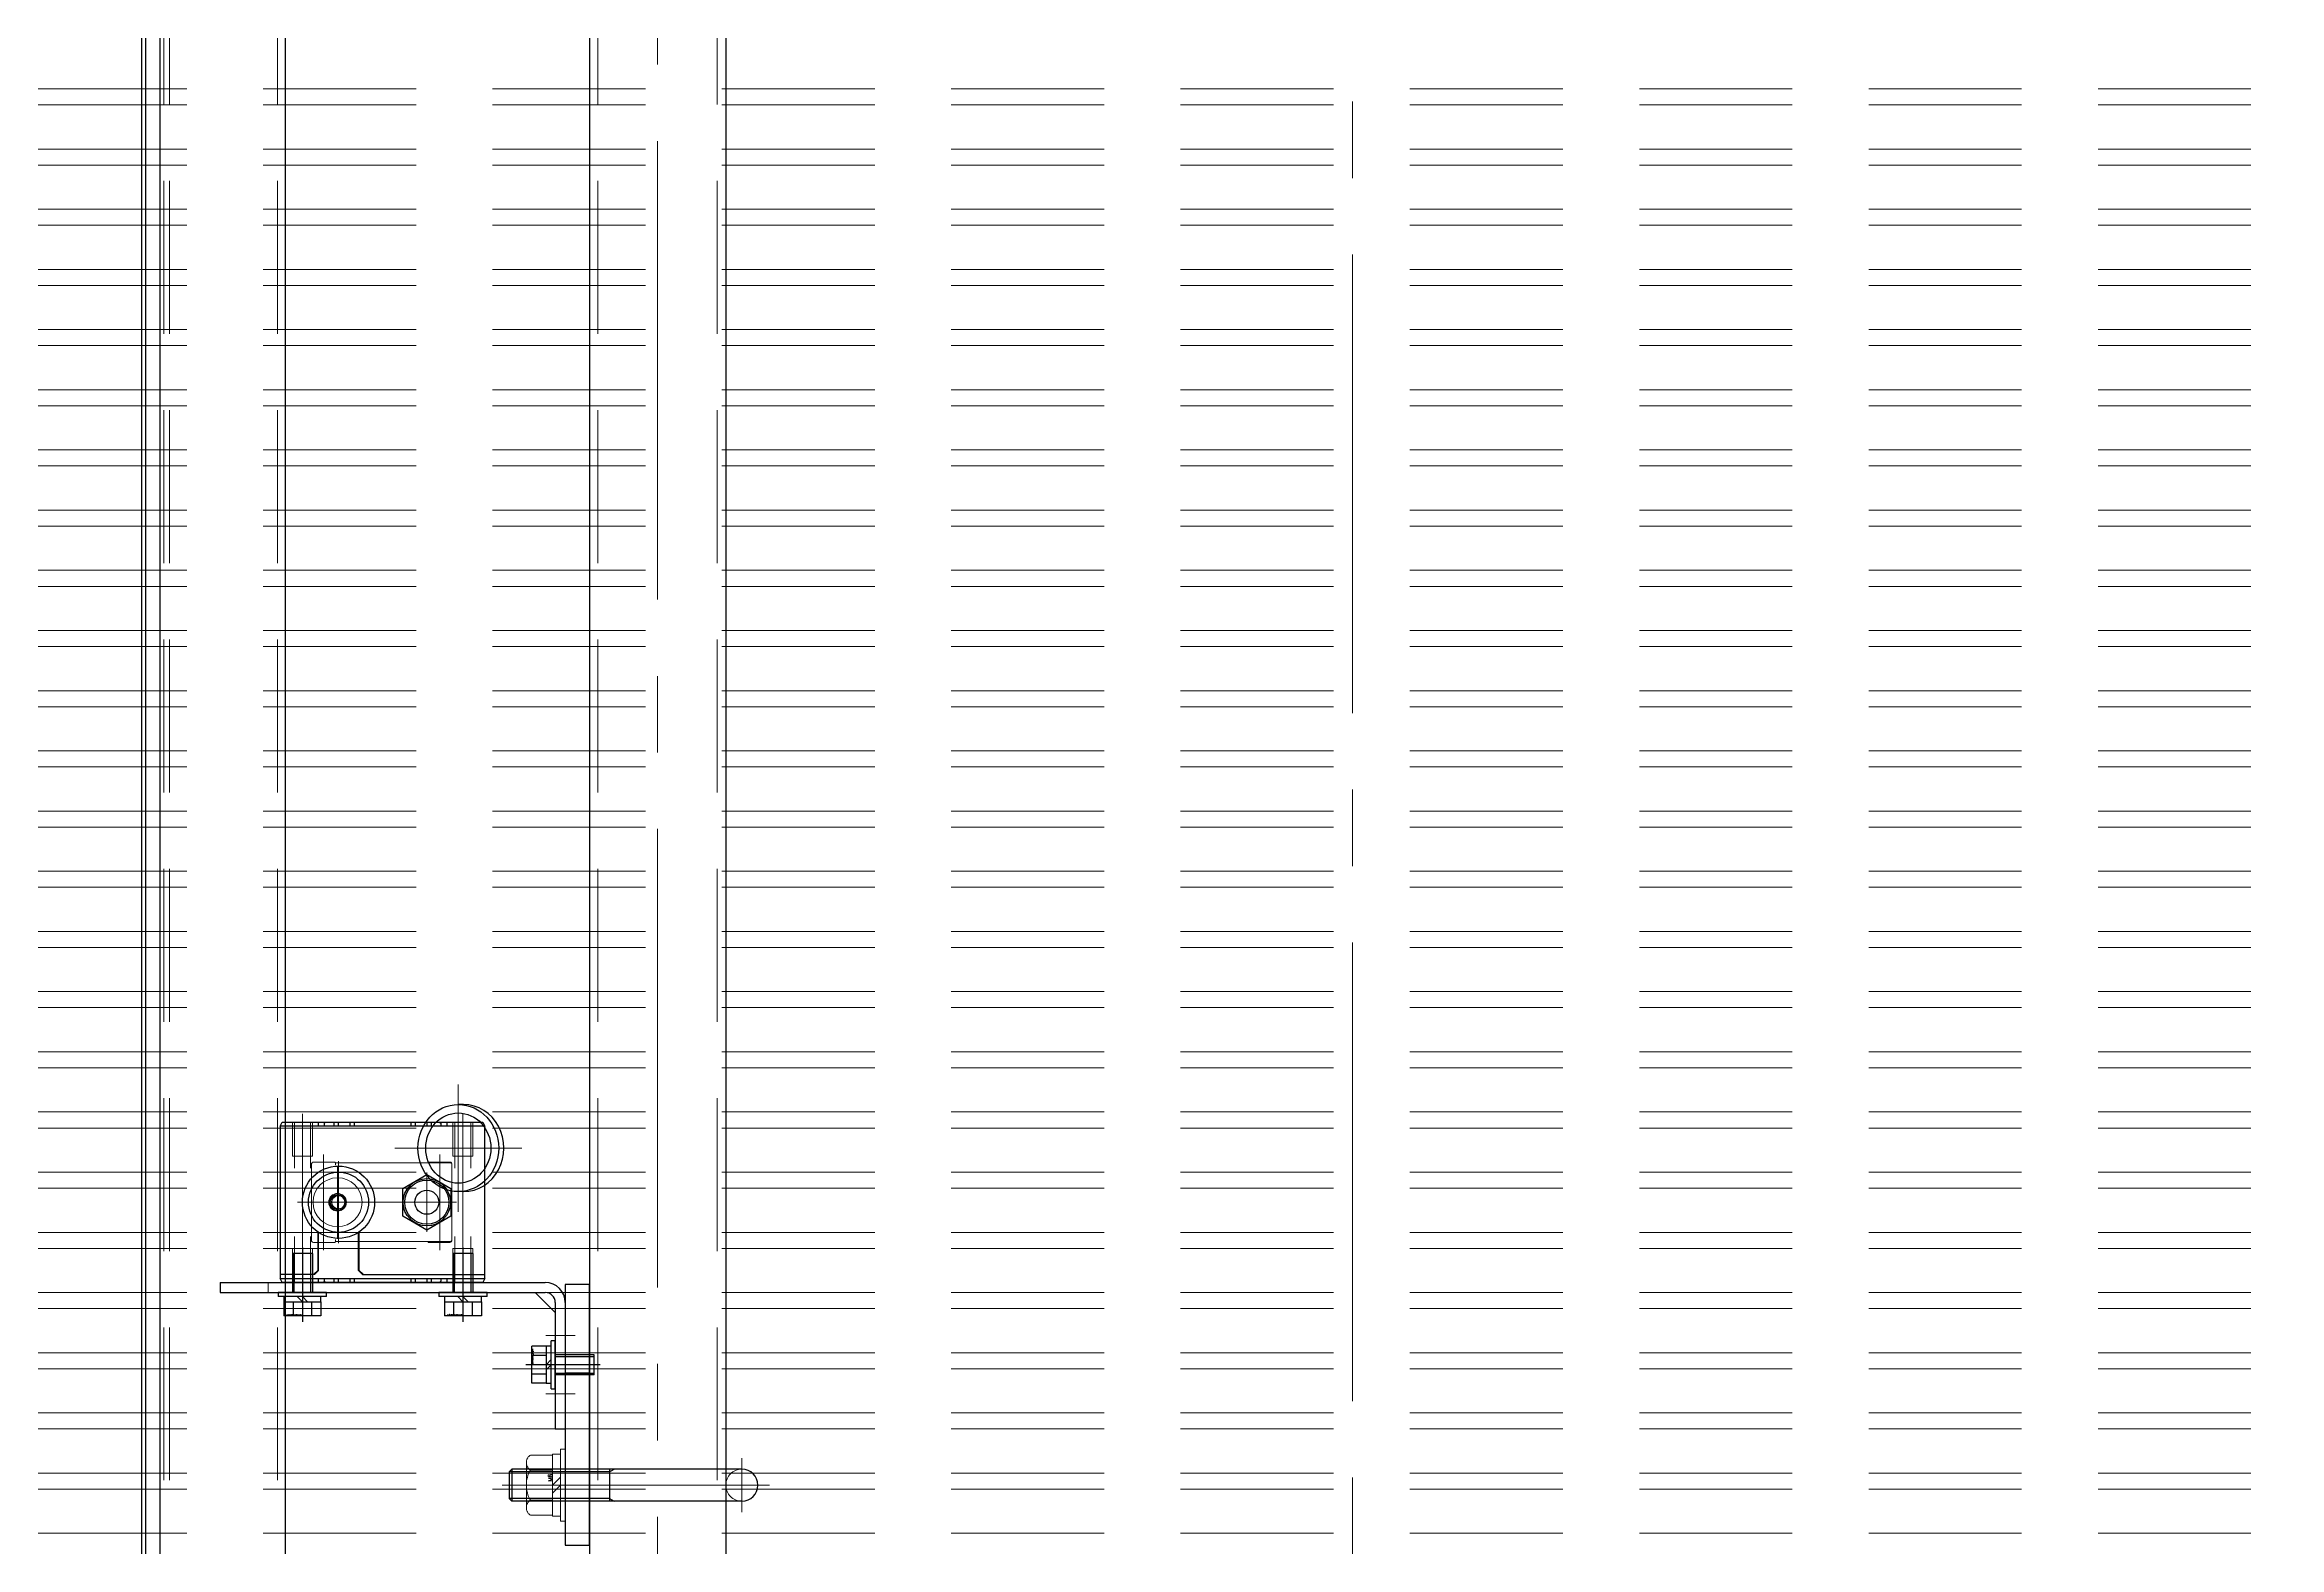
# Model space of a CAD drawing. Header units: millimetres. Extents: x -16130 to 36813, y -8099 to 27484.
# Drawn here: x 23942 to 24499, y 2559 to 2933 of the extents above; entities that cross this region are included whole.
import ezdxf

# ---------------------------------------------------------------- set-up
doc = ezdxf.new("R2010")
doc.units = ezdxf.units.MM
doc.header["$LTSCALE"] = 6
doc.linetypes.add('CENTER2', pattern=[28.575, 19.05, -3.175, 3.175, -3.175])
doc.linetypes.add('HIDDEN', pattern=[9.525, 6.35, -3.175])
for name, color, linetype, lineweight in [('01_NORMAL', 7, 'Continuous', 25), ('04_HIDDEN', 2, 'HIDDEN', 13), ('05_CENTER', 4, 'CENTER2', 13)]:
    doc.layers.add(name, color=color, linetype=linetype, lineweight=lineweight)
doc.layers.add('10_DRAFT', color=8, linetype='Continuous', lineweight=0, plot=False)
doc.styles.add('KSS_TXT', font='txt.shx', dxfattribs={"bigfont": 'extfont2.shx'})
doc.styles.add('KSS_TXT_L', font='txt.shx', dxfattribs={"height": 3, "bigfont": 'extfont2.shx'})

# ---------------------------------------------------------------- blocks, each defined once
blk = doc.blocks.new('A$C28E10C10_1_1_1')
at = {"color": 0}
for p, q in [((-500, 480), (500, 480)), ((-500, 476), (500, 476)), ((-500, 465), (500, 465)), ((-500, 461), (500, 461)), ((-500, 450), (500, 450)), ((-500, 446), (500, 446)), ((-500, 435), (500, 435)), ((-500, 431), (500, 431)), ((-500, 420), (500, 420)), ((-500, 416), (500, 416)), ((-500, 405), (500, 405)), ((-500, 401), (500, 401)), ((-500, 390), (500, 390)), ((-500, 386), (500, 386)), ((-500, 375), (500, 375)), ((-500, 371), (500, 371)), ((-500, 360), (500, 360)), ((-500, 356), (500, 356)), ((-500, 345), (500, 345)), ((-500, 341), (500, 341)), ((-500, 330), (500, 330)), ((-500, 326), (500, 326)), ((-500, 315), (500, 315)), ((-500, 311), (500, 311)), ((-500, 300), (500, 300)), ((-500, 296), (500, 296)), ((-500, 285), (500, 285)), ((-500, 281), (500, 281)), ((-500, 270), (500, 270)), ((-500, 266), (500, 266)), ((-500, 255), (500, 255)), ((-500, 251), (500, 251)), ((-500, 240), (500, 240)), ((-500, 236), (500, 236)), ((-500, 225), (500, 225)), ((-500, 221), (500, 221)), ((-500, 210), (500, 210)), ((-500, 206), (500, 206)), ((-500, 195), (500, 195)), ((-500, 191), (500, 191)), ((-500, 180), (500, 180)), ((-500, 176), (500, 176)), ((-500, 165), (500, 165)), ((-500, 161), (500, 161)), ((-500, 150), (500, 150)), ((-500, 146), (500, 146)), ((-500, 135), (500, 135)), ((-500, 131), (500, 131)), ((-500, 120), (500, 120))]:
    blk.add_line(p, q, dxfattribs=at)
at = {"layer": '05_CENTER'}
blk.add_line((0, 2324.65), (0, -15.45), dxfattribs=at)
blk = doc.blocks.new('A$C37977191_1_1')
at = {"color": 0}
for p, q in [((-585.49, 2370), (-585.49, 5)), ((-478.45, 2370), (-478.45, 5)), ((-444.45, 2370), (-444.45, 5)), ((-509.8, 253.85), (-511.1, 253.85)), ((-509.8, 232.15), (-511.1, 232.15))]:
    blk.add_line(p, q, dxfattribs=at)
for major_axis, ratio in [((0, -10.85), 0.927161), ((0, 8.75), 0.926652)]:
    blk.add_ellipse((-511.1, 243), major_axis=major_axis, ratio=ratio, dxfattribs=at)
blk.add_ellipse((-509.8, 243), major_axis=(0, -10.85), ratio=0.927161, start_param=6.283185, end_param=9.424931, dxfattribs=at)
at = {"layer": '04_HIDDEN'}
for p, q in [((-584.51, 2370), (-584.51, 5)), ((-583.05, 2370), (-583.05, 5)), ((-476.3, 2370), (-476.3, 5)), ((-446.6, 2370), (-446.6, 5))]:
    blk.add_line(p, q, dxfattribs=at)
at = {"layer": '05_CENTER'}
for p, q in [((-461.45, 2379.94), (-461.45, -15.78)), ((-511.1, 227.15), (-511.1, 258.85)), ((-526.95, 243), (-495.25, 243))]:
    blk.add_line(p, q, dxfattribs=at)
blk = doc.blocks.new('A$C72827781_1_1')
at = {"color": 0}
for p, q in [((44.08, 2370), (44.08, 5)), ((45.1, 2370), (45.1, 5)), ((79.93, 2370), (79.93, 5))]:
    blk.add_line(p, q, dxfattribs=at)
at = {"layer": '04_HIDDEN'}
blk.add_line((77.99, 2370), (77.99, 5), dxfattribs=at)
blk = doc.blocks.new('A$C788C044D_1_1')
for name, p in [('A$C72827781_1_1', (-979.98, 0)), ('A$C37977191_1_1', (-345.84, 0))]:
    blk.add_blockref(name, p)
blk = doc.blocks.new('FT-S1g_1_1')
at = {"color": 0}
for p, q in [((-2.5, 20.5), (-2.5, -58)), ((0, 20.5), (-2.5, 20.5)), ((-2.5, 20.5), (-2.5, -58)), ((0, 20.5), (0, -60.5)), ((-7.5, -63), (-2.5, -58)), ((-2.5, -58), (-2.5, -60.5)), ((-2.5, -58), (-2.5, -60.5)), ((-36.5, -63), (-36.5, -65.5)), ((-36.5, -63), (-36.5, -65.5)), ((-7.5, -63), (-36.5, -63)), ((-5, -65.5), (-36.5, -65.5)), ((-5, -63), (-7.5, -63)), ((-5, -63), (-7.5, -63))]:
    blk.add_line(p, q, dxfattribs=at)
for radius in [5, 2.5]:
    blk.add_arc((-5, -60.5), radius, 270, 0, dxfattribs=at)
at = {"layer": '04_HIDDEN', "color": 0}
blk.add_line((0, 8.5, 0), (-2.5, 8.5, 0), dxfattribs=at)
at = {"layer": '05_CENTER', "color": 0}
for p, q in [((-5.61, 0), (3.14, 0)), ((-5.61, -40), (3.14, -40)), ((-27.75, -60.62, 0), (-27.75, -67.95, 0)), ((-20.5, -60.62), (-20.5, -67.95)), ((-13.25, -60.62, 0), (-13.25, -67.95, 0))]:
    blk.add_line(p, q, dxfattribs=at)
blk = doc.blocks.new('FT-S1d_1_1')
at = {"color": 0}
for p, q in [((-40, 5), (-39, 5.5)), ((-40, 5), (-39, 5.5)), ((-40, -45), (-40, 5)), ((-40, -45), (-40, 5)), ((-39, 5.5), (-39, -45.5)), ((-1, 5.5), (-39, 5.5)), ((-39, 5.5), (-39, -45.5)), ((-1, 5.5), (-39, 5.5)), ((-2, -25), (-2, 5.5)), ((-2, -25), (-2, 5.5)), ((-1, 5.5), (0, 5)), ((-1, -45.5), (-1, 5.5)), ((-1, 5.5), (0, 5)), ((-1, -45.5), (-1, 5.5)), ((0, 5), (0, -45)), ((0, 5), (0, -45)), ((-40, -4), (-39, -4)), ((-40, -4), (-39, -4)), ((-40, -5.8), (-39.6, -5.4)), ((-40, -5.8), (-39.6, -5.4)), ((-39, -5.4), (-39.6, -5.4)), ((-39, -5.4), (-39.6, -5.4)), ((-26.93, -9), (-23.46, -3)), ((-26.93, -9), (-23.46, -3)), ((-23.46, -3), (-16.54, -3)), ((-23.46, -3), (-16.54, -3)), ((-16.54, -3), (-13.07, -9)), ((-16.54, -3), (-13.07, -9)), ((-1, -4), (0, -4)), ((-1, -4), (0, -4)), ((-0.4, -5.4), (-1, -5.4)), ((-0.4, -5.4), (-1, -5.4)), ((-0.4, -5.4), (0, -5.8)), ((-0.4, -5.4), (0, -5.8)), ((-40, -7.9), (-39, -7.9)), ((-40, -7.9), (-39, -7.9)), ((-39, -8.9), (-40, -8.9)), ((-39, -8.9), (-40, -8.9)), ((-23.46, -15), (-26.93, -9)), ((-23.46, -15), (-26.93, -9)), ((-13.07, -9), (-16.54, -15)), ((-13.07, -9), (-16.54, -15)), ((-1, -7.9), (0, -7.9)), ((-1, -7.9), (0, -7.9)), ((0, -8.9), (-1, -8.9)), ((0, -8.9), (-1, -8.9)), ((-40, -11.9), (-39, -11.9)), ((-40, -11.9), (-39, -11.9)), ((-39, -12.9), (-40, -12.9)), ((-39, -12.9), (-40, -12.9)), ((-16.54, -15), (-23.46, -15)), ((-16.54, -15), (-23.46, -15)), ((-1, -11.9), (0, -11.9)), ((-1, -11.9), (0, -11.9)), ((0, -12.9), (-1, -12.9)), ((0, -12.9), (-1, -12.9)), ((-40, -27.1), (-39, -27.1)), ((-40, -27.1), (-39, -27.1)), ((-12.58, -25.9), (-3.1, -25.9)), ((-12.58, -25.9), (-3.1, -25.9)), ((-3, -26), (-12.52, -26)), ((-3, -26), (-12.52, -26)), ((-2, -24.8), (-3.1, -25.9)), ((-2, -24.8), (-3.1, -25.9)), ((-3, -26), (-2, -25)), ((-3, -26), (-2, -25)), ((-1, -27.1), (0, -27.1)), ((-1, -27.1), (0, -27.1)), ((-39, -28.1), (-40, -28.1)), ((-39, -28.1), (-40, -28.1)), ((-40, -31.1), (-39, -31.1)), ((-40, -31.1), (-39, -31.1)), ((-39, -32.1), (-40, -32.1)), ((-39, -32.1), (-40, -32.1)), ((0, -28.1), (-1, -28.1)), ((0, -28.1), (-1, -28.1)), ((-1, -31.1), (0, -31.1)), ((-1, -31.1), (0, -31.1)), ((0, -32.1), (-1, -32.1)), ((0, -32.1), (-1, -32.1)), ((-39.6, -34.6), (-40, -34.2)), ((-39.6, -34.6), (-40, -34.2)), ((-39, -36), (-40, -36)), ((-39, -36), (-40, -36)), ((-39.6, -34.6), (-39, -34.6)), ((-39.6, -34.6), (-39, -34.6)), ((-3.1, -36.1), (-12.58, -36.1)), ((-3.1, -36.1), (-12.58, -36.1)), ((-3, -36), (-12.52, -36)), ((-3, -36), (-12.52, -36)), ((-3.1, -36.1), (-2, -37.2)), ((-3.1, -36.1), (-2, -37.2)), ((-2, -37), (-3, -36)), ((-2, -37), (-3, -36)), ((-2, -37), (-2, -45.5)), ((-2, -37), (-2, -45.5)), ((-1, -34.6), (-0.4, -34.6)), ((-1, -34.6), (-0.4, -34.6)), ((0, -36), (-1, -36)), ((0, -36), (-1, -36)), ((0, -34.2), (-0.4, -34.6)), ((0, -34.2), (-0.4, -34.6)), ((-39, -45.5), (-40, -45)), ((-39, -45.5), (-40, -45)), ((-39, -45.5), (-1, -45.5)), ((-39, -45.5), (-1, -45.5)), ((0, -45), (-1, -45.5)), ((0, -45), (-1, -45.5))]:
    blk.add_line(p, q, dxfattribs=at)
for centre, radius in [((-20, -9), 5.9), ((-20, -9), 5.9), ((-20, -9), 5.5), ((-20, -9), 5.5), ((-20, -9), 3), ((-20, -9), 3), ((-20, -31), 9), ((-20, -31), 9), ((-20, -31), 7.5), ((-20, -31), 7.5), ((-20, -31), 1.7), ((-20, -31), 1.7)]:
    blk.add_circle(centre, radius, dxfattribs=at)
at = {"layer": '04_HIDDEN', "color": 0}
for p, q in [((-40, 2.5), (-31.5, 2.5)), ((-40, 2), (-28.5, 2)), ((-31.5, 2.5), (-31.5, -2.5)), ((0, 2), (-11.5, 2)), ((-8.5, 2.5), (-8.5, -2.5)), ((0, 2.5), (-8.5, 2.5)), ((-40, -2), (-28.5, -2)), ((-40, -2.5), (-31.5, -2.5)), ((0, -2), (-11.5, -2)), ((0, -2.5), (-8.5, -2.5)), ((-40, -37.5), (-31.5, -37.5)), ((-40, -38), (-28.5, -38)), ((-31.5, -42.5), (-31.5, -37.5)), ((0, -38), (-11.5, -38)), ((0, -37.5), (-8.5, -37.5)), ((-8.5, -42.5), (-8.5, -37.5)), ((-40, -42), (-28.5, -42)), ((-40, -42.5), (-31.5, -42.5)), ((0, -42), (-11.5, -42)), ((0, -42.5), (-8.5, -42.5))]:
    blk.add_line(p, q, dxfattribs=at)
at = {"layer": '05_CENTER', "color": 0}
for p, q in [((-42.05, 0), (2.44, 0)), ((2.81, 0), (-6.32, 0)), ((2.71, 0), (-6.22, 0)), ((-20, -1.6), (-20, -16.4)), ((-12.6, -9), (-27.4, -9)), ((-20, -20.8), (-20, -41.2)), ((-30.2, -31), (-9.8, -31)), ((-42.05, -40), (2.44, -40)), ((2.81, -40), (-6.32, -40)), ((2.71, -40), (-6.22, -40))]:
    blk.add_line(p, q, dxfattribs=at)
blk = doc.blocks.new('FT-H30d_1_1')
at = {"color": 0}
for p, q in [((-20, -2.8), (-20, 2.51)), ((-20, -2.8), (-20, 2.51)), ((-19.8, 2.5), (-19.8, -3)), ((-19.8, 2.5), (-19.8, -3)), ((-19.5, 3), (-0.5, 3)), ((-19.5, 3), (-0.5, 3)), ((-10, 3), (-10, -19.4)), ((-10, 3), (-10, -19.4)), ((-0.2, 2.5), (-0.2, -3)), ((-0.2, 2.5), (-0.2, -3)), ((0, -2.8), (0, 2.51)), ((0, -2.8), (0, 2.51)), ((-19.8, -3), (-19.8, -26)), ((-19.8, -3), (-19.8, -26)), ((-0.2, -3), (-0.2, -26)), ((-0.2, -3), (-0.2, -26)), ((-20, -26.2), (-20, -31.51)), ((-20, -26.2), (-20, -31.51)), ((-19.3, -26), (-19.8, -26)), ((-19.3, -26), (-19.8, -26)), ((-12, -25.55), (-11.8, -25.55)), ((-12, -25.55), (-11.8, -25.55)), ((-8.2, -25.55), (-8, -25.55)), ((-8.2, -25.55), (-8, -25.55)), ((-0.7, -26), (-0.2, -26)), ((-0.7, -26), (-0.2, -26)), ((0, -26.2), (0, -31.51)), ((0, -26.2), (0, -31.51)), ((-19.5, -32), (-0.5, -32)), ((-19.5, -32), (-0.5, -32)), ((-10, -32), (-10, -31.6)), ((-10, -32), (-10, -31.6))]:
    blk.add_line(p, q, dxfattribs=at)
for radius in [6.1, 6.1, 2.2, 2.2, 2, 2, 1.8, 1.8]:
    blk.add_circle((-10, -25.5), radius, dxfattribs=at)
for centre, radius, start, end in [((-19.5, 2.5), 0.5, 90, 178.8541), ((-19.5, 2.5), 0.5, 90, 178.8541), ((-19.3, 2.5), 0.5, 90, 180), ((-19.3, 2.5), 0.5, 90, 180), ((-0.7, 2.5), 0.5, 0, 90), ((-0.7, 2.5), 0.5, 0, 90), ((-0.5, 2.5), 0.5, 1.1459, 90), ((-0.5, 2.5), 0.5, 1.1459, 90), ((-19.8, -2.8), 0.2, 180, 270), ((-19.8, -2.8), 0.2, 180, 270), ((-0.2, -2.8), 0.2, 270, 0), ((-0.2, -2.8), 0.2, 270, 0), ((-19.8, -26.2), 0.2, 90, 180), ((-19.8, -26.2), 0.2, 90, 180), ((-0.2, -26.2), 0.2, 0, 90), ((-0.2, -26.2), 0.2, 0, 90), ((-19.5, -31.5), 0.5, 181.1459, 270), ((-19.5, -31.5), 0.5, 181.1459, 270), ((-0.5, -31.5), 0.5, 270, 358.8541), ((-0.5, -31.5), 0.5, 270, 358.8541)]:
    blk.add_arc(centre, radius, start, end, dxfattribs=at)
at = {"layer": '05_CENTER', "color": 0}
for p, q in [((-21.93, 0), (1.93, 0)), ((-10, -34.6), (-10, -16.4)), ((-19.1, -25.5), (-0.9, -25.5)), ((-21.93, -29), (1.93, -29))]:
    blk.add_line(p, q, dxfattribs=at)
blk = doc.blocks.new('A$C71340FE3_1_1')
at = {"color": 0}
for p, q in [((-4.62, 5.8), (4.62, 5.8)), ((-4.62, 2.3), (-4.62, 5.8)), ((-2.31, 2.3), (-2.31, 5.8)), ((2.31, 2.3), (2.31, 5.8)), ((4.62, 2.3), (4.62, 5.8)), ((-6, 1), (6, 1)), ((-6, 1), (-6, 0)), ((-6, 0), (6, 0)), ((-4.6, 2.3), (-4.6, 1)), ((4.6, 2.3), (-4.6, 2.3)), ((0, 1), (-1.3, 2.3)), ((0, 2.3), (1.3, 1)), ((4.6, 1), (4.6, 2.3)), ((6, 0), (6, 1))]:
    blk.add_line(p, q, dxfattribs=at)
at = {"color": 0, "linetype": 'CENTER2'}
blk.add_line((0, -11.2), (0, 7.3), dxfattribs=at)
at = {"color": 0, "linetype": 'HIDDEN'}
for p, q in [((-2.5, -9.7), (-2.5, 0)), ((-2.07, 0), (-2.07, -9.7)), ((2.07, 0), (2.07, -9.7)), ((2.5, -9.7), (2.5, 0)), ((-2.5, -9.7), (2.5, -9.7))]:
    blk.add_line(p, q, dxfattribs=at)
at = {"layer": '10_DRAFT', "style": 'KSS_TXT_L'}
blk.add_text('BT-M5x12L,SW,PW', height=0.3, dxfattribs=at).set_placement((0.22, 5.46))
blk = doc.blocks.new('A$C7B6C0286_1_1')
at = {"color": 0}
for p, q in [((-4, 4), (-4, -53.32)), ((4, 4), (4, -53.32)), ((-3.32, -29), (-4, -27.83)), ((3.32, -29), (4, -27.83)), ((-4, -29), (4, -29)), ((-3.32, -29), (-3.32, -54)), ((3.32, -29), (3.32, -54)), ((-4, -53.32), (4, -53.32)), ((-4, -53.32), (-3.32, -54)), ((-3.32, -54), (3.32, -54)), ((4, -53.32), (3.32, -54))]:
    blk.add_line(p, q, dxfattribs=at)
blk.add_arc((0, 4), 4, 0, 180)
at = {"layer": '04_HIDDEN', "color": 0}
blk.add_arc((0, 4), 4, 180, 0, dxfattribs=at)
at = {"layer": '05_CENTER', "color": 0}
for p, q in [((0, 10.9), (0, -55.71)), ((-6.7, 4), (6.7, 4))]:
    blk.add_line(p, q, dxfattribs=at)
blk = doc.blocks.new('M8Nza_1_1')
at = {"color": 0}
for p, q in [((-7.5, 8.69), (-7.5, 3.2)), ((5.62, 9.7), (-5.63, 9.7)), ((-3.75, 3.2), (-3.75, 8.69)), ((3.75, 8.69), (3.75, 3.2)), ((7.5, 3.2), (7.5, 8.69)), ((-7.7, 3.2), (7.7, 3.2)), ((-7.7, 3.2), (-7.7, 1.2)), ((0, 1.2), (-2, 3.2)), ((0, 3.2), (2, 1.2)), ((7.7, 3.2), (7.7, 1.2))]:
    blk.add_line(p, q, dxfattribs=at)
at = {"color": 0, "linetype": 'CENTER2'}
blk.add_line((0, 9.7), (0, 0), dxfattribs=at)
at = {"color": 0}
blk.add_lwpolyline([(-9, 1.2), (9, 1.2), (9, 0), (-9, 0)], close=True, dxfattribs=at)
for centre, radius, start, end in [((-5.63, 7.45), 2.25, 33.626, 146.374), ((0, 2.2), 7.5, 60, 120), ((5.62, 7.45), 2.25, 33.626, 146.374)]:
    blk.add_arc(centre, radius, start, end, dxfattribs=at)
at = {"layer": '10_DRAFT', "style": 'KSS_TXT'}
blk.add_text('M8', height=1, dxfattribs=at).set_placement((0.87, 3.27))
blk = doc.blocks.new('A$C68097B22_1_1')
at = {"color": 0}
blk.add_lwpolyline([(-45, -6), (20, -6), (20, 0), (-45, 0)], close=True, dxfattribs=at)
at = {"layer": '04_HIDDEN'}
for p, q in [((-2.5, 0), (-2.5, -6)), ((-2, 0), (-2, -6)), ((2, 0), (2, -6)), ((2.5, 0), (2.5, -6))]:
    blk.add_line(p, q, dxfattribs=at)
at = {"layer": '05_CENTER'}
for p, q in [((-30, 2.05), (-30, -8.05)), ((0, 2.05), (0, -8.05))]:
    blk.add_line(p, q, dxfattribs=at)
blk = doc.blocks.new('A$C6809A321_1_1')
at = {"color": 4}
blk.add_blockref('FT-S1g_1_1', (50.5, 88.5), dxfattribs=at)
at = {"rotation": 89.99999999999999}
for p in [(48, 88.5), (48, 48.5)]:
    blk.add_blockref('A$C71340FE3_1_1', p, dxfattribs=at)
at = {"color": 4, "rotation": 180}
for name, p in [('FT-S1d_1_1', (50.5, 48.5)), ('A$C7B6C0286_1_1', (0, -17))]:
    blk.add_blockref(name, p, dxfattribs=at)
blk.add_blockref('A$C71340FE3_1_1', (30, 25.5))
at = {"layer": '01_NORMAL'}
blk.add_blockref('A$C68097B22_1_1', (30, 23), dxfattribs=at)
at = {"layer": '04_HIDDEN', "color": 4}
blk.add_blockref('M8Nza_1_1', (0, 23), dxfattribs=at)
at = {"layer": '10_DRAFT', "rotation": 180}
blk.add_blockref('FT-H30d_1_1', (60.5, 54.24), dxfattribs=at)

msp = doc.modelspace()

# ---------------------------------------------------------------- block references
msp.add_blockref('A$C788C044D_1_1', (24902.04172, 2415.1782))
at = {"layer": '01_NORMAL', "rotation": 90}
msp.add_blockref('A$C6809A321_1_1', (24094.75196, 2574.17831), dxfattribs=at)
at = {"layer": '04_HIDDEN'}
msp.add_blockref('A$C28E10C10_1_1_1', (24267.87493, 2442.1782), dxfattribs=at)

doc.saveas('drawing.dxf')
